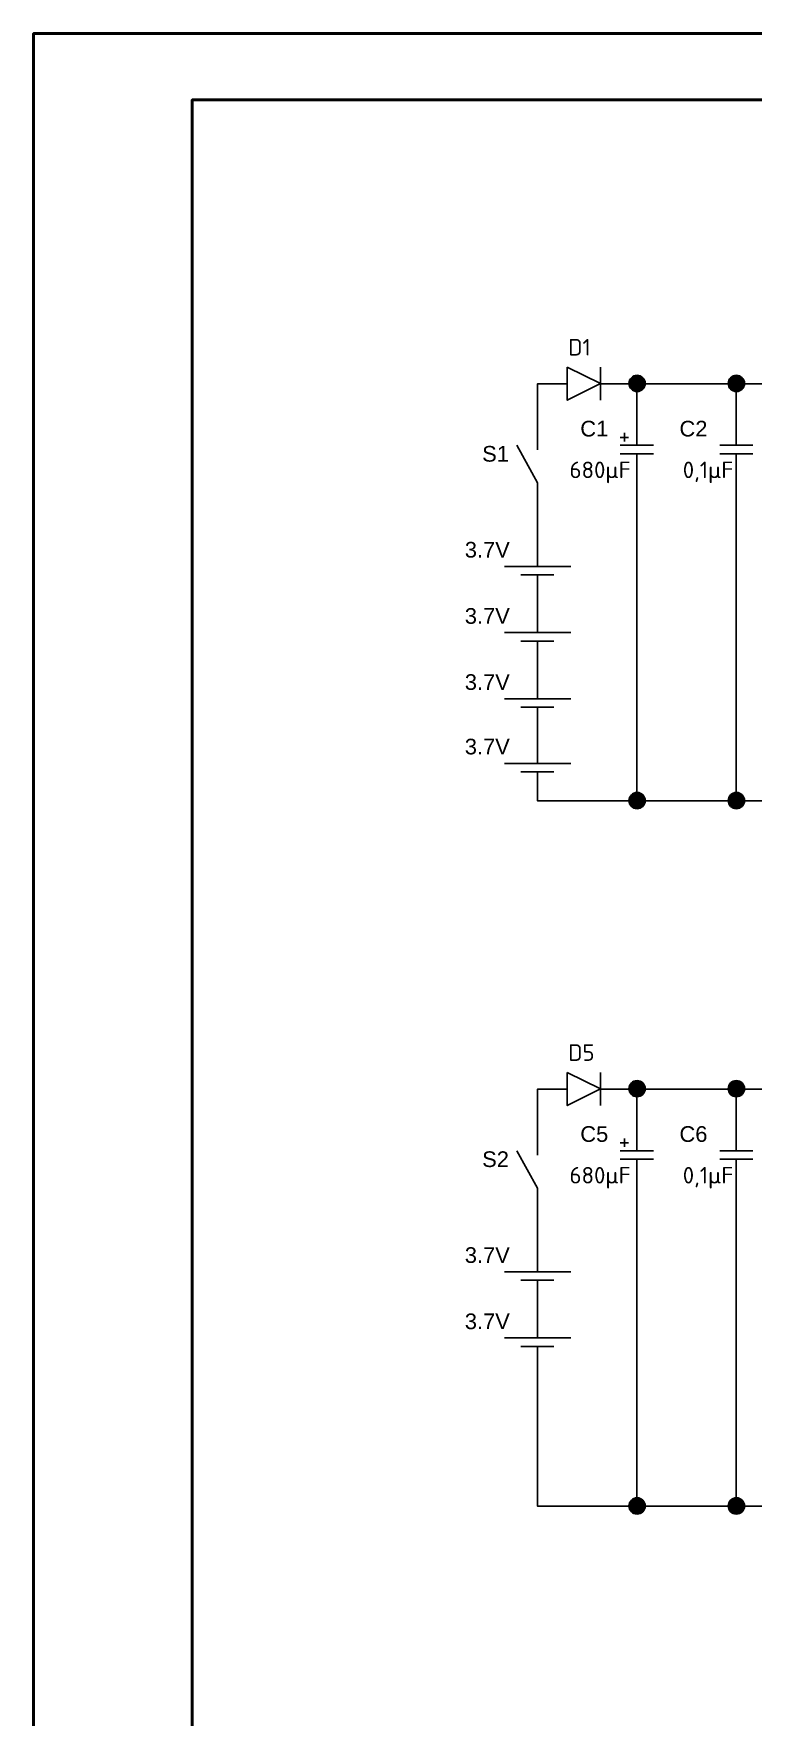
# Model space of a CAD drawing. Header units: inches. Extents: x 0 to 954, y 0 to 618.
# Drawn here: x 0 to 54.3, y 169.8 to 296.9 of the extents above; entities that cross this region are included whole.
import ezdxf

# ---------------------------------------------------------------- set-up
doc = ezdxf.new("R2010")
doc.units = ezdxf.units.IN
doc.header["$MEASUREMENT"] = 0
for name, color, linetype in [('PDF_Geometry', 7, 'Continuous'), ('PDF_Solid Fills', 7, 'Continuous'), ('PDF_Text', 7, 'Continuous')]:
    doc.layers.add(name, color=color, linetype=linetype)
doc.styles.add('PDF Arial', font='arial.ttf')
doc.styles.add('PDF ISOCPEUR', font='isocpeur.ttf')

msp = doc.modelspace()

# ---------------------------------------------------------------- linework, layer by layer
for p, q in [((42.8, 271.76), (42.8, 269.26)), ((42.8, 218.51), (42.8, 216.02))]:
    msp.add_line(p, q)
at = {"layer": 'PDF_Geometry', "lineweight": 50}
for points in [[(0, 0), (419.96, 0), (419.96, 296.94), (0, 296.94)], [(11.98, 5), (414.97, 5), (414.97, 291.94), (11.98, 291.94)]]:
    msp.add_lwpolyline(points, close=True, dxfattribs=at)
at = {"layer": 'PDF_Geometry', "lineweight": 25}
for points in [[(40.3, 271.76), (40.3, 269.26), (42.8, 270.53)], [(40.3, 218.51), (40.3, 216.02), (42.8, 217.29)]]:
    msp.add_lwpolyline(points, close=True, dxfattribs=at)
for points in [[(40.3, 270.51), (38.06, 270.51), (38.06, 268.01), (38.06, 265.52)], [(45.55, 270.51), (42.76, 270.51)], [(45.55, 265.86), (45.55, 268.01), (45.55, 270.51), (53.05, 270.51), (53.05, 268.01), (53.05, 265.86)], [(63.04, 270.51), (60.54, 270.51), (53.05, 270.51)], [(36.49, 265.86), (38.06, 263.02), (38.06, 260.52), (38.06, 258.87), (38.06, 256.71)], [(76.8, 266.53), (79.29, 266.53), (79.29, 260.27), (79.29, 259.04), (79.29, 255.27), (79.29, 252.77), (79.29, 239.02), (38.06, 239.02), (38.06, 241.22)], [(44.28, 266.45), (44.92, 266.45)], [(44.28, 265.86), (46.82, 265.86)], [(44.62, 266.15), (44.62, 266.79)], [(51.82, 265.86), (54.32, 265.86)], [(44.28, 265.22), (46.82, 265.22)], [(45.55, 265.22), (45.55, 263.02), (45.55, 260.52), (45.55, 239.02)], [(51.82, 265.22), (54.32, 265.22)], [(53.05, 265.22), (53.05, 263.02), (53.05, 260.52), (53.05, 239.02)], [(35.56, 256.71), (40.56, 256.71)], [(36.79, 256.08), (39.29, 256.08)], [(38.06, 256.08), (38.06, 253.87), (38.06, 251.72)], [(35.56, 251.72), (40.56, 251.72)], [(36.79, 251.08), (39.29, 251.08)], [(38.06, 251.08), (38.06, 248.88), (38.06, 246.72)], [(35.56, 246.72), (40.56, 246.72)], [(36.79, 246.09), (39.29, 246.09)], [(38.06, 246.09), (38.06, 243.88)], [(38.06, 244.01), (38.06, 241.85)], [(35.56, 241.85), (40.56, 241.85)], [(36.79, 241.22), (39.29, 241.22)], [(40.3, 217.26), (38.06, 217.26), (38.06, 214.77), (38.06, 212.27)], [(45.55, 217.26), (42.76, 217.26)], [(45.55, 212.61), (45.55, 214.77), (45.55, 217.26), (53.05, 217.26), (53.05, 214.77), (53.05, 212.61)], [(63.04, 217.26), (60.54, 217.26), (53.05, 217.26)], [(44.62, 212.9), (44.62, 213.54)], [(36.49, 212.61), (38.06, 209.77), (38.06, 207.27), (38.06, 205.62), (38.06, 203.46)], [(76.8, 213.28), (79.29, 213.28), (79.29, 207.02), (79.29, 205.79), (79.29, 202.02), (79.29, 199.53), (79.29, 185.77), (38.06, 185.77), (38.06, 187.97)], [(44.28, 213.2), (44.92, 213.2)], [(44.28, 212.61), (46.82, 212.61)], [(51.82, 212.61), (54.32, 212.61)], [(44.28, 211.97), (46.82, 211.97)], [(45.55, 211.97), (45.55, 209.77), (45.55, 207.27), (45.55, 185.77)], [(51.82, 211.97), (54.32, 211.97)], [(53.05, 211.97), (53.05, 209.77), (53.05, 207.27), (53.05, 185.77)], [(35.56, 203.46), (40.56, 203.46)], [(36.79, 202.83), (39.29, 202.83)], [(38.06, 202.83), (38.06, 200.63), (38.06, 198.47)], [(35.56, 198.47), (40.56, 198.47)], [(36.79, 197.83), (39.29, 197.83)], [(38.06, 197.83), (38.06, 195.63), (38.06, 187.97)]]:
    msp.add_lwpolyline(points, dxfattribs=at)
for centre in [(45.57, 270.53), (53.07, 270.53), (45.57, 239.04), (53.07, 239.04), (45.57, 217.29), (53.07, 217.29), (45.57, 185.79), (53.07, 185.79)]:
    msp.add_circle(centre, 0.614, dxfattribs=at)
at = {"layer": 'PDF_Solid Fills', "transparency": 33554559}
for points in [[(45, 270.85), (45.55, 270.72), (44.96, 270.72)], [(45.09, 270.94), (45.55, 270.85), (45, 270.85)], [(45.55, 270.85), (45, 270.85), (45.55, 270.72)], [(45.17, 271.02), (45.55, 270.94), (45.09, 270.94)], [(45.55, 270.94), (45.09, 270.94), (45.55, 270.85)], [(45.26, 271.06), (45.55, 271.02), (45.17, 271.02)], [(45.55, 271.02), (45.17, 271.02), (45.55, 270.94)], [(45.34, 271.11), (45.55, 271.06), (45.26, 271.06)], [(45.55, 271.06), (45.26, 271.06), (45.55, 271.02)], [(45.43, 271.15), (45.55, 271.11), (45.34, 271.11)], [(45.55, 271.11), (45.34, 271.11), (45.55, 271.06)], [(45.55, 271.15), (45.43, 271.15), (45.43, 271.15)], [(45.55, 271.15), (45.43, 271.15), (45.55, 271.11)], [(45.55, 271.15), (45.68, 271.15), (45.68, 271.15)], [(45.68, 271.15), (45.55, 271.15), (45.76, 271.11)], [(45.55, 271.15), (45.76, 271.11), (45.55, 271.11)], [(45.76, 271.11), (45.55, 271.11), (45.85, 271.06)], [(45.55, 271.11), (45.85, 271.06), (45.55, 271.06)], [(45.85, 271.06), (45.55, 271.06), (45.93, 271.02)], [(45.55, 271.06), (45.93, 271.02), (45.55, 271.02)], [(45.93, 271.02), (45.55, 271.02), (46.02, 270.94)], [(45.55, 271.02), (46.02, 270.94), (45.55, 270.94)], [(46.02, 270.94), (45.55, 270.94), (46.1, 270.85)], [(45.55, 270.94), (46.1, 270.85), (45.55, 270.85)], [(46.1, 270.85), (45.55, 270.85), (46.14, 270.72)], [(45.55, 270.85), (46.14, 270.72), (45.55, 270.72)], [(52.5, 270.85), (53.05, 270.72), (52.45, 270.72)], [(52.58, 270.94), (53.05, 270.85), (52.5, 270.85)], [(53.05, 270.85), (52.5, 270.85), (53.05, 270.72)], [(52.66, 271.02), (53.05, 270.94), (52.58, 270.94)], [(53.05, 270.94), (52.58, 270.94), (53.05, 270.85)], [(52.75, 271.06), (53.05, 271.02), (52.66, 271.02)], [(53.05, 271.02), (52.66, 271.02), (53.05, 270.94)], [(52.83, 271.11), (53.05, 271.06), (52.75, 271.06)], [(53.05, 271.06), (52.75, 271.06), (53.05, 271.02)], [(52.96, 271.15), (53.05, 271.11), (52.83, 271.11)], [(53.05, 271.11), (52.83, 271.11), (53.05, 271.06)], [(53.05, 271.15), (52.96, 271.15), (52.96, 271.15)], [(53.05, 271.15), (52.96, 271.15), (53.05, 271.11)], [(53.05, 271.15), (53.17, 271.15), (53.17, 271.15)], [(53.17, 271.15), (53.05, 271.15), (53.26, 271.11)], [(53.05, 271.15), (53.26, 271.11), (53.05, 271.11)], [(53.26, 271.11), (53.05, 271.11), (53.38, 271.06)], [(53.05, 271.11), (53.38, 271.06), (53.05, 271.06)], [(53.38, 271.06), (53.05, 271.06), (53.47, 271.02)], [(53.05, 271.06), (53.47, 271.02), (53.05, 271.02)], [(53.47, 271.02), (53.05, 271.02), (53.51, 270.94)], [(53.05, 271.02), (53.51, 270.94), (53.05, 270.94)], [(53.51, 270.94), (53.05, 270.94), (53.6, 270.85)], [(53.05, 270.94), (53.6, 270.85), (53.05, 270.85)], [(53.6, 270.85), (53.05, 270.85), (53.64, 270.72)], [(53.05, 270.85), (53.64, 270.72), (53.05, 270.72)], [(44.96, 270.72), (45.55, 270.64), (44.92, 270.64)], [(45.55, 270.64), (44.92, 270.64), (45.55, 270.51)], [(44.92, 270.64), (45.55, 270.51), (44.92, 270.51)], [(46.19, 270.51), (44.92, 270.51), (46.19, 270.43)], [(44.92, 270.51), (46.19, 270.43), (44.92, 270.43)], [(46.19, 270.43), (44.92, 270.43), (46.14, 270.3)], [(44.92, 270.43), (46.14, 270.3), (44.96, 270.3)], [(45.55, 270.72), (44.96, 270.72), (45.55, 270.64)], [(46.14, 270.3), (44.96, 270.3), (46.1, 270.17)], [(44.96, 270.3), (46.1, 270.17), (45, 270.17)], [(46.1, 270.17), (45, 270.17), (46.02, 270.09)], [(45, 270.17), (46.02, 270.09), (45.09, 270.09)], [(46.02, 270.09), (45.09, 270.09), (45.93, 270)], [(45.09, 270.09), (45.93, 270), (45.17, 270)], [(45.93, 270), (45.17, 270), (45.85, 269.96)], [(45.17, 270), (45.85, 269.96), (45.26, 269.96)], [(45.85, 269.96), (45.26, 269.96), (45.72, 269.92)], [(45.26, 269.96), (45.72, 269.92), (45.38, 269.92)], [(45.72, 269.92), (45.38, 269.92), (45.59, 269.92)], [(45.38, 269.92), (45.59, 269.92), (45.51, 269.92)], [(46.14, 270.72), (45.55, 270.72), (46.19, 270.64)], [(45.55, 270.72), (46.19, 270.64), (45.55, 270.64)], [(46.19, 270.64), (45.55, 270.64), (46.19, 270.51)], [(45.55, 270.64), (46.19, 270.51), (45.55, 270.51)], [(52.45, 270.64), (53.05, 270.51), (52.41, 270.51)], [(53.68, 270.51), (52.41, 270.51), (53.68, 270.43)], [(52.41, 270.51), (53.68, 270.43), (52.45, 270.43)], [(53.05, 270.72), (52.45, 270.72), (53.05, 270.64)], [(52.45, 270.72), (53.05, 270.64), (52.45, 270.64)], [(53.05, 270.64), (52.45, 270.64), (53.05, 270.51)], [(53.68, 270.43), (52.45, 270.43), (53.64, 270.3)], [(52.45, 270.43), (53.64, 270.3), (52.45, 270.3)], [(53.64, 270.3), (52.45, 270.3), (53.6, 270.17)], [(52.45, 270.3), (53.6, 270.17), (52.54, 270.17)], [(53.6, 270.17), (52.54, 270.17), (53.51, 270.09)], [(52.54, 270.17), (53.51, 270.09), (52.58, 270.09)], [(53.51, 270.09), (52.58, 270.09), (53.43, 270)], [(52.58, 270.09), (53.43, 270), (52.66, 270)], [(53.43, 270), (52.66, 270), (53.34, 269.96)], [(52.66, 270), (53.34, 269.96), (52.79, 269.96)], [(53.34, 269.96), (52.79, 269.96), (53.21, 269.92)], [(52.79, 269.96), (53.21, 269.92), (52.88, 269.92)], [(53.21, 269.92), (52.88, 269.92), (53.13, 269.92)], [(52.88, 269.92), (53.13, 269.92), (53, 269.92)], [(53.64, 270.72), (53.05, 270.72), (53.68, 270.64)], [(53.05, 270.72), (53.68, 270.64), (53.05, 270.64)], [(53.68, 270.64), (53.05, 270.64), (53.68, 270.51)], [(53.05, 270.64), (53.68, 270.51), (53.05, 270.51)], [(44.96, 239.23), (45.55, 239.14), (44.92, 239.14)], [(45.55, 239.14), (44.92, 239.14), (45.55, 239.02)], [(44.92, 239.14), (45.55, 239.02), (44.92, 239.02)], [(46.19, 239.02), (44.92, 239.02), (46.19, 238.93)], [(44.92, 239.02), (46.19, 238.93), (44.92, 238.93)], [(45, 239.35), (45.55, 239.23), (44.96, 239.23)], [(45.55, 239.23), (44.96, 239.23), (45.55, 239.14)], [(45.09, 239.44), (45.55, 239.35), (45, 239.35)], [(45.55, 239.35), (45, 239.35), (45.55, 239.23)], [(45.17, 239.52), (45.55, 239.44), (45.09, 239.44)], [(45.55, 239.44), (45.09, 239.44), (45.55, 239.35)], [(45.26, 239.57), (45.55, 239.52), (45.17, 239.52)], [(45.55, 239.52), (45.17, 239.52), (45.55, 239.44)], [(45.34, 239.61), (45.55, 239.57), (45.26, 239.57)], [(45.55, 239.57), (45.26, 239.57), (45.55, 239.52)], [(45.43, 239.65), (45.55, 239.61), (45.34, 239.61)], [(45.55, 239.61), (45.34, 239.61), (45.55, 239.57)], [(45.55, 239.65), (45.43, 239.65), (45.43, 239.65)], [(45.55, 239.65), (45.43, 239.65), (45.55, 239.61)], [(45.55, 239.65), (45.68, 239.65), (45.68, 239.65)], [(45.68, 239.65), (45.55, 239.65), (45.76, 239.61)], [(45.55, 239.65), (45.76, 239.61), (45.55, 239.61)], [(45.76, 239.61), (45.55, 239.61), (45.85, 239.57)], [(45.55, 239.61), (45.85, 239.57), (45.55, 239.57)], [(45.85, 239.57), (45.55, 239.57), (45.93, 239.52)], [(45.55, 239.57), (45.93, 239.52), (45.55, 239.52)], [(45.93, 239.52), (45.55, 239.52), (46.02, 239.44)], [(45.55, 239.52), (46.02, 239.44), (45.55, 239.44)], [(46.02, 239.44), (45.55, 239.44), (46.1, 239.35)], [(45.55, 239.44), (46.1, 239.35), (45.55, 239.35)], [(46.1, 239.35), (45.55, 239.35), (46.14, 239.23)], [(45.55, 239.35), (46.14, 239.23), (45.55, 239.23)], [(46.14, 239.23), (45.55, 239.23), (46.19, 239.14)], [(45.55, 239.23), (46.19, 239.14), (45.55, 239.14)], [(46.19, 239.14), (45.55, 239.14), (46.19, 239.02)], [(45.55, 239.14), (46.19, 239.02), (45.55, 239.02)], [(52.45, 239.14), (53.05, 239.02), (52.41, 239.02)], [(53.68, 239.02), (52.41, 239.02), (53.68, 238.93)], [(52.41, 239.02), (53.68, 238.93), (52.45, 238.93)], [(52.5, 239.35), (53.05, 239.23), (52.45, 239.23)], [(53.05, 239.23), (52.45, 239.23), (53.05, 239.14)], [(52.45, 239.23), (53.05, 239.14), (52.45, 239.14)], [(53.05, 239.14), (52.45, 239.14), (53.05, 239.02)], [(52.58, 239.44), (53.05, 239.35), (52.5, 239.35)], [(53.05, 239.35), (52.5, 239.35), (53.05, 239.23)], [(52.66, 239.52), (53.05, 239.44), (52.58, 239.44)], [(53.05, 239.44), (52.58, 239.44), (53.05, 239.35)], [(52.75, 239.57), (53.05, 239.52), (52.66, 239.52)], [(53.05, 239.52), (52.66, 239.52), (53.05, 239.44)], [(52.83, 239.61), (53.05, 239.57), (52.75, 239.57)], [(53.05, 239.57), (52.75, 239.57), (53.05, 239.52)], [(52.96, 239.65), (53.05, 239.61), (52.83, 239.61)], [(53.05, 239.61), (52.83, 239.61), (53.05, 239.57)], [(53.05, 239.65), (52.96, 239.65), (52.96, 239.65)], [(53.05, 239.65), (52.96, 239.65), (53.05, 239.61)], [(53.05, 239.65), (53.17, 239.65), (53.17, 239.65)], [(53.17, 239.65), (53.05, 239.65), (53.26, 239.61)], [(53.05, 239.65), (53.26, 239.61), (53.05, 239.61)], [(53.26, 239.61), (53.05, 239.61), (53.38, 239.57)], [(53.05, 239.61), (53.38, 239.57), (53.05, 239.57)], [(53.38, 239.57), (53.05, 239.57), (53.47, 239.52)], [(53.05, 239.57), (53.47, 239.52), (53.05, 239.52)], [(53.47, 239.52), (53.05, 239.52), (53.51, 239.44)], [(53.05, 239.52), (53.51, 239.44), (53.05, 239.44)], [(53.51, 239.44), (53.05, 239.44), (53.6, 239.35)], [(53.05, 239.44), (53.6, 239.35), (53.05, 239.35)], [(53.6, 239.35), (53.05, 239.35), (53.64, 239.23)], [(53.05, 239.35), (53.64, 239.23), (53.05, 239.23)], [(53.64, 239.23), (53.05, 239.23), (53.68, 239.14)], [(53.05, 239.23), (53.68, 239.14), (53.05, 239.14)], [(53.68, 239.14), (53.05, 239.14), (53.68, 239.02)], [(53.05, 239.14), (53.68, 239.02), (53.05, 239.02)], [(46.19, 238.93), (44.92, 238.93), (46.14, 238.8)], [(44.92, 238.93), (46.14, 238.8), (44.96, 238.8)], [(46.14, 238.8), (44.96, 238.8), (46.1, 238.68)], [(44.96, 238.8), (46.1, 238.68), (45, 238.68)], [(46.1, 238.68), (45, 238.68), (46.02, 238.59)], [(45, 238.68), (46.02, 238.59), (45.09, 238.59)], [(46.02, 238.59), (45.09, 238.59), (45.93, 238.51)], [(45.09, 238.59), (45.93, 238.51), (45.17, 238.51)], [(45.93, 238.51), (45.17, 238.51), (45.85, 238.47)], [(45.17, 238.51), (45.85, 238.47), (45.26, 238.47)], [(45.85, 238.47), (45.26, 238.47), (45.72, 238.42)], [(45.26, 238.47), (45.72, 238.42), (45.38, 238.42)], [(45.72, 238.42), (45.38, 238.42), (45.59, 238.42)], [(45.38, 238.42), (45.59, 238.42), (45.51, 238.42)], [(53.68, 238.93), (52.45, 238.93), (53.64, 238.8)], [(52.45, 238.93), (53.64, 238.8), (52.45, 238.8)], [(53.64, 238.8), (52.45, 238.8), (53.6, 238.68)], [(52.45, 238.8), (53.6, 238.68), (52.54, 238.68)], [(53.6, 238.68), (52.54, 238.68), (53.51, 238.59)], [(52.54, 238.68), (53.51, 238.59), (52.58, 238.59)], [(53.51, 238.59), (52.58, 238.59), (53.43, 238.51)], [(52.58, 238.59), (53.43, 238.51), (52.66, 238.51)], [(53.43, 238.51), (52.66, 238.51), (53.34, 238.47)], [(52.66, 238.51), (53.34, 238.47), (52.79, 238.47)], [(53.34, 238.47), (52.79, 238.47), (53.21, 238.42)], [(52.79, 238.47), (53.21, 238.42), (52.88, 238.42)], [(53.21, 238.42), (52.88, 238.42), (53.13, 238.42)], [(52.88, 238.42), (53.13, 238.42), (53, 238.42)], [(44.96, 217.48), (45.55, 217.39), (44.92, 217.39)], [(45.55, 217.39), (44.92, 217.39), (45.55, 217.26)], [(44.92, 217.39), (45.55, 217.26), (44.92, 217.26)], [(45, 217.6), (45.55, 217.48), (44.96, 217.48)], [(45.55, 217.48), (44.96, 217.48), (45.55, 217.39)], [(45.09, 217.69), (45.55, 217.6), (45, 217.6)], [(45.55, 217.6), (45, 217.6), (45.55, 217.48)], [(45.17, 217.77), (45.55, 217.69), (45.09, 217.69)], [(45.55, 217.69), (45.09, 217.69), (45.55, 217.6)], [(45.26, 217.81), (45.55, 217.77), (45.17, 217.77)], [(45.55, 217.77), (45.17, 217.77), (45.55, 217.69)], [(45.34, 217.86), (45.55, 217.81), (45.26, 217.81)], [(45.55, 217.81), (45.26, 217.81), (45.55, 217.77)], [(45.43, 217.9), (45.55, 217.86), (45.34, 217.86)], [(45.55, 217.86), (45.34, 217.86), (45.55, 217.81)], [(45.55, 217.9), (45.43, 217.9), (45.43, 217.9)], [(45.55, 217.9), (45.43, 217.9), (45.55, 217.86)], [(45.55, 217.9), (45.68, 217.9), (45.68, 217.9)], [(45.68, 217.9), (45.55, 217.9), (45.76, 217.86)], [(45.55, 217.9), (45.76, 217.86), (45.55, 217.86)], [(45.76, 217.86), (45.55, 217.86), (45.85, 217.81)], [(45.55, 217.86), (45.85, 217.81), (45.55, 217.81)], [(45.85, 217.81), (45.55, 217.81), (45.93, 217.77)], [(45.55, 217.81), (45.93, 217.77), (45.55, 217.77)], [(45.93, 217.77), (45.55, 217.77), (46.02, 217.69)], [(45.55, 217.77), (46.02, 217.69), (45.55, 217.69)], [(46.02, 217.69), (45.55, 217.69), (46.1, 217.6)], [(45.55, 217.69), (46.1, 217.6), (45.55, 217.6)], [(46.1, 217.6), (45.55, 217.6), (46.14, 217.48)], [(45.55, 217.6), (46.14, 217.48), (45.55, 217.48)], [(46.14, 217.48), (45.55, 217.48), (46.19, 217.39)], [(45.55, 217.48), (46.19, 217.39), (45.55, 217.39)], [(46.19, 217.39), (45.55, 217.39), (46.19, 217.26)], [(45.55, 217.39), (46.19, 217.26), (45.55, 217.26)], [(52.45, 217.39), (53.05, 217.26), (52.41, 217.26)], [(52.5, 217.6), (53.05, 217.48), (52.45, 217.48)], [(53.05, 217.48), (52.45, 217.48), (53.05, 217.39)], [(52.45, 217.48), (53.05, 217.39), (52.45, 217.39)], [(53.05, 217.39), (52.45, 217.39), (53.05, 217.26)], [(52.58, 217.69), (53.05, 217.6), (52.5, 217.6)], [(53.05, 217.6), (52.5, 217.6), (53.05, 217.48)], [(52.66, 217.77), (53.05, 217.69), (52.58, 217.69)], [(53.05, 217.69), (52.58, 217.69), (53.05, 217.6)], [(52.75, 217.81), (53.05, 217.77), (52.66, 217.77)], [(53.05, 217.77), (52.66, 217.77), (53.05, 217.69)], [(52.83, 217.86), (53.05, 217.81), (52.75, 217.81)], [(53.05, 217.81), (52.75, 217.81), (53.05, 217.77)], [(52.96, 217.9), (53.05, 217.86), (52.83, 217.86)], [(53.05, 217.86), (52.83, 217.86), (53.05, 217.81)], [(53.05, 217.9), (52.96, 217.9), (52.96, 217.9)], [(53.05, 217.9), (52.96, 217.9), (53.05, 217.86)], [(53.05, 217.9), (53.17, 217.9), (53.17, 217.9)], [(53.17, 217.9), (53.05, 217.9), (53.26, 217.86)], [(53.05, 217.9), (53.26, 217.86), (53.05, 217.86)], [(53.26, 217.86), (53.05, 217.86), (53.38, 217.81)], [(53.05, 217.86), (53.38, 217.81), (53.05, 217.81)], [(53.38, 217.81), (53.05, 217.81), (53.47, 217.77)], [(53.05, 217.81), (53.47, 217.77), (53.05, 217.77)], [(53.47, 217.77), (53.05, 217.77), (53.51, 217.69)], [(53.05, 217.77), (53.51, 217.69), (53.05, 217.69)], [(53.51, 217.69), (53.05, 217.69), (53.6, 217.6)], [(53.05, 217.69), (53.6, 217.6), (53.05, 217.6)], [(53.6, 217.6), (53.05, 217.6), (53.64, 217.48)], [(53.05, 217.6), (53.64, 217.48), (53.05, 217.48)], [(53.64, 217.48), (53.05, 217.48), (53.68, 217.39)], [(53.05, 217.48), (53.68, 217.39), (53.05, 217.39)], [(53.68, 217.39), (53.05, 217.39), (53.68, 217.26)], [(53.05, 217.39), (53.68, 217.26), (53.05, 217.26)], [(46.19, 217.26), (44.92, 217.26), (46.19, 217.18)], [(44.92, 217.26), (46.19, 217.18), (44.92, 217.18)], [(46.19, 217.18), (44.92, 217.18), (46.14, 217.05)], [(44.92, 217.18), (46.14, 217.05), (44.96, 217.05)], [(46.14, 217.05), (44.96, 217.05), (46.1, 216.93)], [(44.96, 217.05), (46.1, 216.93), (45, 216.93)], [(46.1, 216.93), (45, 216.93), (46.02, 216.84)], [(45, 216.93), (46.02, 216.84), (45.09, 216.84)], [(46.02, 216.84), (45.09, 216.84), (45.93, 216.76)], [(45.09, 216.84), (45.93, 216.76), (45.17, 216.76)], [(45.93, 216.76), (45.17, 216.76), (45.85, 216.71)], [(45.17, 216.76), (45.85, 216.71), (45.26, 216.71)], [(45.85, 216.71), (45.26, 216.71), (45.72, 216.67)], [(45.26, 216.71), (45.72, 216.67), (45.38, 216.67)], [(45.72, 216.67), (45.38, 216.67), (45.59, 216.67)], [(45.38, 216.67), (45.59, 216.67), (45.51, 216.67)], [(53.68, 217.26), (52.41, 217.26), (53.68, 217.18)], [(52.41, 217.26), (53.68, 217.18), (52.45, 217.18)], [(53.68, 217.18), (52.45, 217.18), (53.64, 217.05)], [(52.45, 217.18), (53.64, 217.05), (52.45, 217.05)], [(53.64, 217.05), (52.45, 217.05), (53.6, 216.93)], [(52.45, 217.05), (53.6, 216.93), (52.54, 216.93)], [(53.6, 216.93), (52.54, 216.93), (53.51, 216.84)], [(52.54, 216.93), (53.51, 216.84), (52.58, 216.84)], [(53.51, 216.84), (52.58, 216.84), (53.43, 216.76)], [(52.58, 216.84), (53.43, 216.76), (52.66, 216.76)], [(53.43, 216.76), (52.66, 216.76), (53.34, 216.71)], [(52.66, 216.76), (53.34, 216.71), (52.79, 216.71)], [(53.34, 216.71), (52.79, 216.71), (53.21, 216.67)], [(52.79, 216.71), (53.21, 216.67), (52.88, 216.67)], [(53.21, 216.67), (52.88, 216.67), (53.13, 216.67)], [(52.88, 216.67), (53.13, 216.67), (53, 216.67)], [(44.96, 185.98), (45.55, 185.89), (44.92, 185.89)], [(45.55, 185.89), (44.92, 185.89), (45.55, 185.77)], [(44.92, 185.89), (45.55, 185.77), (44.92, 185.77)], [(46.19, 185.77), (44.92, 185.77), (46.19, 185.68)], [(44.92, 185.77), (46.19, 185.68), (44.92, 185.68)], [(46.19, 185.68), (44.92, 185.68), (46.14, 185.56)], [(44.92, 185.68), (46.14, 185.56), (44.96, 185.56)], [(45, 186.11), (45.55, 185.98), (44.96, 185.98)], [(45.55, 185.98), (44.96, 185.98), (45.55, 185.89)], [(45.09, 186.19), (45.55, 186.11), (45, 186.11)], [(45.55, 186.11), (45, 186.11), (45.55, 185.98)], [(45.17, 186.28), (45.55, 186.19), (45.09, 186.19)], [(45.55, 186.19), (45.09, 186.19), (45.55, 186.11)], [(45.26, 186.32), (45.55, 186.28), (45.17, 186.28)], [(45.55, 186.28), (45.17, 186.28), (45.55, 186.19)], [(45.34, 186.36), (45.55, 186.32), (45.26, 186.32)], [(45.55, 186.32), (45.26, 186.32), (45.55, 186.28)], [(45.43, 186.4), (45.55, 186.36), (45.34, 186.36)], [(45.55, 186.36), (45.34, 186.36), (45.55, 186.32)], [(45.55, 186.4), (45.43, 186.4), (45.43, 186.4)], [(45.55, 186.4), (45.43, 186.4), (45.55, 186.36)], [(45.55, 186.4), (45.68, 186.4), (45.68, 186.4)], [(45.68, 186.4), (45.55, 186.4), (45.76, 186.36)], [(45.55, 186.4), (45.76, 186.36), (45.55, 186.36)], [(45.76, 186.36), (45.55, 186.36), (45.85, 186.32)], [(45.55, 186.36), (45.85, 186.32), (45.55, 186.32)], [(45.85, 186.32), (45.55, 186.32), (45.93, 186.28)], [(45.55, 186.32), (45.93, 186.28), (45.55, 186.28)], [(45.93, 186.28), (45.55, 186.28), (46.02, 186.19)], [(45.55, 186.28), (46.02, 186.19), (45.55, 186.19)], [(46.02, 186.19), (45.55, 186.19), (46.1, 186.11)], [(45.55, 186.19), (46.1, 186.11), (45.55, 186.11)], [(46.1, 186.11), (45.55, 186.11), (46.14, 185.98)], [(45.55, 186.11), (46.14, 185.98), (45.55, 185.98)], [(46.14, 185.98), (45.55, 185.98), (46.19, 185.89)], [(45.55, 185.98), (46.19, 185.89), (45.55, 185.89)], [(46.19, 185.89), (45.55, 185.89), (46.19, 185.77)], [(45.55, 185.89), (46.19, 185.77), (45.55, 185.77)], [(52.45, 185.89), (53.05, 185.77), (52.41, 185.77)], [(53.68, 185.77), (52.41, 185.77), (53.68, 185.68)], [(52.41, 185.77), (53.68, 185.68), (52.45, 185.68)], [(52.5, 186.11), (53.05, 185.98), (52.45, 185.98)], [(53.05, 185.98), (52.45, 185.98), (53.05, 185.89)], [(52.45, 185.98), (53.05, 185.89), (52.45, 185.89)], [(53.05, 185.89), (52.45, 185.89), (53.05, 185.77)], [(53.68, 185.68), (52.45, 185.68), (53.64, 185.56)], [(52.45, 185.68), (53.64, 185.56), (52.45, 185.56)], [(52.58, 186.19), (53.05, 186.11), (52.5, 186.11)], [(53.05, 186.11), (52.5, 186.11), (53.05, 185.98)], [(52.66, 186.28), (53.05, 186.19), (52.58, 186.19)], [(53.05, 186.19), (52.58, 186.19), (53.05, 186.11)], [(52.75, 186.32), (53.05, 186.28), (52.66, 186.28)], [(53.05, 186.28), (52.66, 186.28), (53.05, 186.19)], [(52.83, 186.36), (53.05, 186.32), (52.75, 186.32)], [(53.05, 186.32), (52.75, 186.32), (53.05, 186.28)], [(52.96, 186.4), (53.05, 186.36), (52.83, 186.36)], [(53.05, 186.36), (52.83, 186.36), (53.05, 186.32)], [(53.05, 186.4), (52.96, 186.4), (52.96, 186.4)], [(53.05, 186.4), (52.96, 186.4), (53.05, 186.36)], [(53.05, 186.4), (53.17, 186.4), (53.17, 186.4)], [(53.17, 186.4), (53.05, 186.4), (53.26, 186.36)], [(53.05, 186.4), (53.26, 186.36), (53.05, 186.36)], [(53.26, 186.36), (53.05, 186.36), (53.38, 186.32)], [(53.05, 186.36), (53.38, 186.32), (53.05, 186.32)], [(53.38, 186.32), (53.05, 186.32), (53.47, 186.28)], [(53.05, 186.32), (53.47, 186.28), (53.05, 186.28)], [(53.47, 186.28), (53.05, 186.28), (53.51, 186.19)], [(53.05, 186.28), (53.51, 186.19), (53.05, 186.19)], [(53.51, 186.19), (53.05, 186.19), (53.6, 186.11)], [(53.05, 186.19), (53.6, 186.11), (53.05, 186.11)], [(53.6, 186.11), (53.05, 186.11), (53.64, 185.98)], [(53.05, 186.11), (53.64, 185.98), (53.05, 185.98)], [(53.64, 185.98), (53.05, 185.98), (53.68, 185.89)], [(53.05, 185.98), (53.68, 185.89), (53.05, 185.89)], [(53.68, 185.89), (53.05, 185.89), (53.68, 185.77)], [(53.05, 185.89), (53.68, 185.77), (53.05, 185.77)], [(46.14, 185.56), (44.96, 185.56), (46.1, 185.43)], [(44.96, 185.56), (46.1, 185.43), (45, 185.43)], [(46.1, 185.43), (45, 185.43), (46.02, 185.34)], [(45, 185.43), (46.02, 185.34), (45.09, 185.34)], [(46.02, 185.34), (45.09, 185.34), (45.93, 185.26)], [(45.09, 185.34), (45.93, 185.26), (45.17, 185.26)], [(45.93, 185.26), (45.17, 185.26), (45.85, 185.22)], [(45.17, 185.26), (45.85, 185.22), (45.26, 185.22)], [(45.85, 185.22), (45.26, 185.22), (45.72, 185.17)], [(45.26, 185.22), (45.72, 185.17), (45.38, 185.17)], [(45.72, 185.17), (45.38, 185.17), (45.59, 185.17)], [(45.38, 185.17), (45.59, 185.17), (45.51, 185.17)], [(53.64, 185.56), (52.45, 185.56), (53.6, 185.43)], [(52.45, 185.56), (53.6, 185.43), (52.54, 185.43)], [(53.6, 185.43), (52.54, 185.43), (53.51, 185.34)], [(52.54, 185.43), (53.51, 185.34), (52.58, 185.34)], [(53.51, 185.34), (52.58, 185.34), (53.43, 185.26)], [(52.58, 185.34), (53.43, 185.26), (52.66, 185.26)], [(53.43, 185.26), (52.66, 185.26), (53.34, 185.22)], [(52.66, 185.26), (53.34, 185.22), (52.79, 185.22)], [(53.34, 185.22), (52.79, 185.22), (53.21, 185.17)], [(52.79, 185.22), (53.21, 185.17), (52.88, 185.17)], [(53.21, 185.17), (52.88, 185.17), (53.13, 185.17)], [(52.88, 185.17), (53.13, 185.17), (53, 185.17)]]:
    msp.add_solid(points, dxfattribs=at)

# ---------------------------------------------------------------- texts
at = {"layer": 'PDF_Text', "attachment_point": 7}
for s, insert, char_height, style in [('D1', (40.37, 272.64), 1.25, 'PDF ISOCPEUR'), ('C1', (41.28, 266.51), 1.183, 'PDF Arial'), ('C2', (48.77, 266.51), 1.183, 'PDF Arial'), ('S1', (33.87, 264.61), 1.183, 'PDF Arial'), ('680μF', (40.47, 263), 1.25, 'PDF ISOCPEUR'), ('0,1μF', (49.02, 263), 1.25, 'PDF ISOCPEUR'), ('3.7V', (32.56, 257.37), 1.183, 'PDF Arial'), ('3.7V', (32.56, 252.37), 1.183, 'PDF Arial'), ('3.7V', (32.56, 247.38), 1.183, 'PDF Arial'), ('3.7V', (32.56, 242.51), 1.183, 'PDF Arial'), ('D5', (40.37, 219.39), 1.25, 'PDF ISOCPEUR'), ('C5', (41.28, 213.26), 1.183, 'PDF Arial'), ('C6', (48.77, 213.26), 1.183, 'PDF Arial'), ('S2', (33.87, 211.36), 1.183, 'PDF Arial'), ('680μF', (40.47, 209.75), 1.25, 'PDF ISOCPEUR'), ('0,1μF', (49.02, 209.75), 1.25, 'PDF ISOCPEUR'), ('3.7V', (32.56, 204.12), 1.183, 'PDF Arial'), ('3.7V', (32.56, 199.12), 1.183, 'PDF Arial')]:
    msp.add_mtext(s, dxfattribs=dict(at, insert=insert, char_height=char_height, style=style))

doc.saveas('drawing.dxf')
